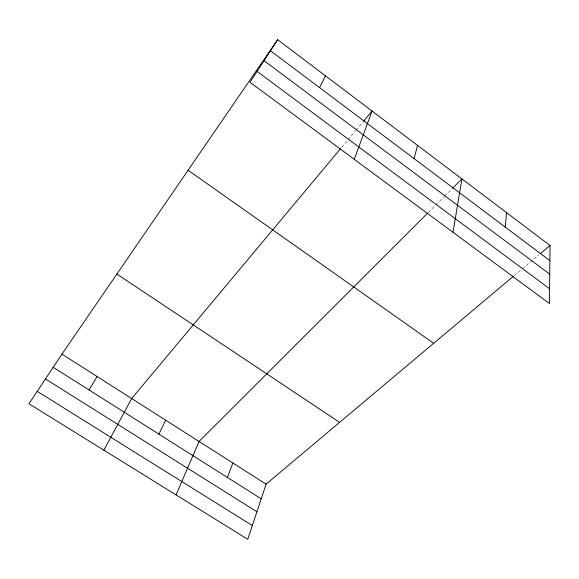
<?xml version="1.0" encoding="UTF-8"?>
<svg xmlns="http://www.w3.org/2000/svg" width="579" height="579" viewBox="0 0 579 579"><rect width="100%" height="100%" fill="white"/><g stroke="black" fill="none" stroke-linecap="round" stroke-linejoin="round"><path stroke-width="0.43" stroke-dasharray="2.9 2.17" d="M341.682 147.363L347.414 140.509M347.986 139.821L355.441 130.912M356.013 130.224L362.888 121.995M428.359 212.406L435.321 205.451M435.958 204.821L444.187 196.599M444.817 195.97L451.786 189.015M514.13 275.669L521.73 269.286M522.417 268.707L538.998 254.767"/><path stroke-width="0.87" d="M550.05 245.482L549.406 303.512L249.998 82.283L277.645 39.705L550.05 245.482L540.381 253.609M505.308 227.134L506.524 212.602M452.995 232.273L461.912 178.897L452.416 188.385M414.086 158.624L417.539 145.38M513.443 276.255L266.094 484.153L247.754 539.295L28.95 403.758L61.939 354.138L277.645 39.705M354.254 159.312L372.058 111.023L363.46 121.308M227.381 477.422L232.859 462.99M176.059 494.886L199.046 441.451L427.729 213.043M158.914 434.141L165.652 420.188M319.572 87.632L325.449 75.813M103.858 450.165L131.679 398.547L340.532 148.738M89.057 389.978L97.113 376.538M37.201 391.346L252.328 525.537M45.437 378.956L256.91 511.778M53.188 367.303L261.216 498.816M61.939 354.138L266.094 484.153M116.878 274.055L339.612 422.359M188.088 170.248L433.678 343.289M257.069 71.391L549.572 288.747M264.024 60.686L549.732 274.171M270.473 50.749L549.884 260.615"/></g></svg>
